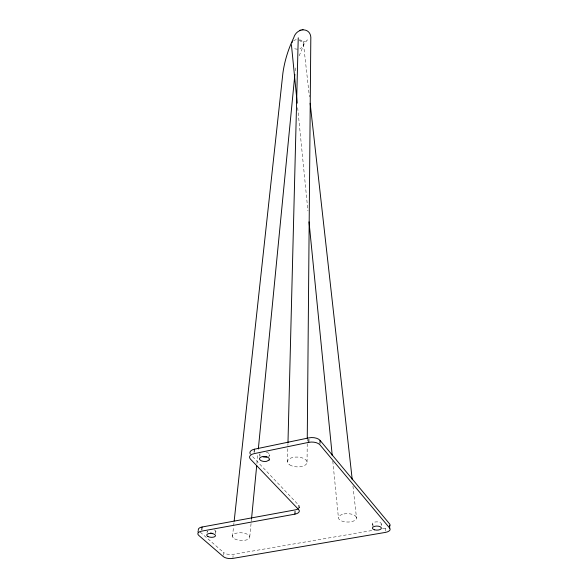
<?xml version="1.0" encoding="UTF-8"?>
<svg xmlns="http://www.w3.org/2000/svg" width="588" height="588" viewBox="0 0 588 588"><rect width="100%" height="100%" fill="white"/><g stroke="black" fill="none" stroke-linecap="round" stroke-linejoin="round"><path stroke-width="0.44" stroke-dasharray="2.94 2.21" d="M307.054 462.124L307.23 441.955M307.237 441.037L307.252 439.207M287.488 461.911L287.885 446.299M287.907 445.381L287.958 443.543M298.704 508.135L298.822 505.305L250.767 454.671M299.446 508.039L299.505 506.988M269.569 456.369L269.679 454.597M259.705 456.332L259.83 454.568M232.921 557.512L233.083 555.711M223.477 555.285L223.727 552.588L199.898 531.861M249.768 536.77L251.554 518.491M256.905 463.638L257.801 454.495M215.627 533.757L215.877 531.273M207.02 532.868L207.196 531.221A4.381 1.948 4.3 0 0 207.696 531.942M232.481 536.535L233.576 526.503M233.679 525.591L233.973 522.85M295.316 70.795L296.279 66.01M299.196 55.816L303.9 44.482L307.303 39.881L305.473 41.454L303.158 42.123L303.834 41.968L301.578 41.682L299.579 40.557L300.056 41.013L299.049 39.712M371.697 530.567L233.201 554.366A7.049 3.036 3.7 0 1 223.727 552.588M382.56 528.7L385.28 528.23A7.438 3.381 0.1 0 0 386.492 527.965M303.511 43.997L309.42 96.873M352.962 486.136L356.526 518.043M297.675 107.714L307.928 210.916M332.801 461.168L338.423 517.793M385.28 528.23L385.338 531.015M381.311 523.93L381.34 525.613M372.366 523.879L372.402 526.392M299.571 39.741A6.064 4.792 -6 0 1 303.504 43.909A6.064 4.792 -6 0 1 299.976 48.591M297.601 49.12A6.064 4.792 -6 0 1 293.434 48.069M293.53 40.829A6.064 4.792 -6 0 1 297.322 39.528M344.053 513.927A9.099 4.189 1 0 1 355.916 516.352M355.843 516.44A8.967 4.131 1 0 1 350.933 521.784A9.099 4.189 1 0 1 339.151 519.388A8.967 4.131 1 0 1 343.973 514.008M266.357 452.275A4.947 2.499 3.3 0 1 268.4 456.42M260.33 455.494A4.947 2.499 3.3 0 1 260.072 453.569M373.571 525.275A4.469 2.036 0.3 0 1 373.792 522.394A4.469 2.036 0.3 0 1 380.12 522.526A4.469 2.036 0.3 0 1 379.877 525.407M214.348 529.92A4.381 1.948 4.3 0 1 213.613 533.081M298.822 505.305A7.615 3.565 2.4 0 1 299.042 508.039M234.649 538.873A8.695 3.851 3.6 0 0 249.371 538.248A8.695 3.851 3.6 0 0 239.345 532.765A8.695 3.851 3.6 0 0 234.649 538.873M289.686 464.865A9.805 4.917 2.4 0 0 306.436 463.998A9.805 4.917 2.4 0 0 295.676 457.074A9.805 4.917 2.4 0 0 289.686 464.865"/><path stroke-width="0.88" d="M307.259 438.288L310.802 39.492C311.927 26.96 296.771 27.063 293.757 37.706C288.355 48.855 284.607 60.851 282.894 73.125L234.171 521.027M287.98 442.624L298.241 37.808M319.975 443.337L320.056 440.361A8.416 4.351 1.9 0 0 308.906 437.869L254.442 449.21A8.261 4.182 3.5 0 0 250.216 453.936M389.616 525.275L389.682 528.083A7.46 3.374 0.2 0 1 385.368 532.412L232.848 558.409A7.071 3.028 3.7 0 1 223.344 556.63L198.744 535.396A7.335 3.241 4.4 0 1 201.618 531.148L294.911 514.14A7.637 3.55 2.4 0 0 298.645 509.553L250.407 459.081A8.291 4.167 3.5 0 1 254.097 453.642L308.744 442.345L308.854 439.354M294.911 514.14L295.036 511.317M254.214 452.157L254.442 449.21M251.554 518.491L256.728 465.461M258.33 449.011L294.875 74.375M201.772 529.766L202.081 527.01L295.103 509.906A7.615 3.565 2.4 0 0 298.351 508.679M198.009 532.147L198.163 530.766M299.63 30.392L300.696 30.084M301.953 29.731L303.077 29.4M389.682 528.083L319.931 444.829A8.445 4.337 1.9 0 0 308.744 442.345M320.056 440.361L389.579 523.879A7.438 3.381 0.1 0 1 389.682 526.142M310.141 103.253L352.249 479.757M291.413 44.695L297.219 103.143M309.016 221.874L332.257 455.685M291.78 42.902A6.064 4.792 -6 0 1 292.479 41.799M198.362 530.053A7.313 3.256 4.4 0 1 202.081 527.01M266.923 456.92A4.947 2.499 3.3 0 1 263.167 456.876M212.055 533.213A4.381 1.948 4.3 0 1 210.291 533.037M269.135 460.007L266.621 461.33A4.961 2.492 3.3 0 1 259.58 459.257A4.961 2.492 3.3 0 1 264.791 456.516A4.961 2.492 3.3 0 1 269.135 460.007M374.63 529.839A4.483 2.029 0.3 0 0 381.391 528.134A4.483 2.029 0.3 0 0 374.696 526.319A4.483 2.029 0.3 0 0 374.63 529.839M207.909 536.513A4.395 1.94 4.3 0 0 215.304 536.183A4.395 1.94 4.3 0 0 210.1 533.419A4.395 1.94 4.3 0 0 207.909 536.513"/></g></svg>
